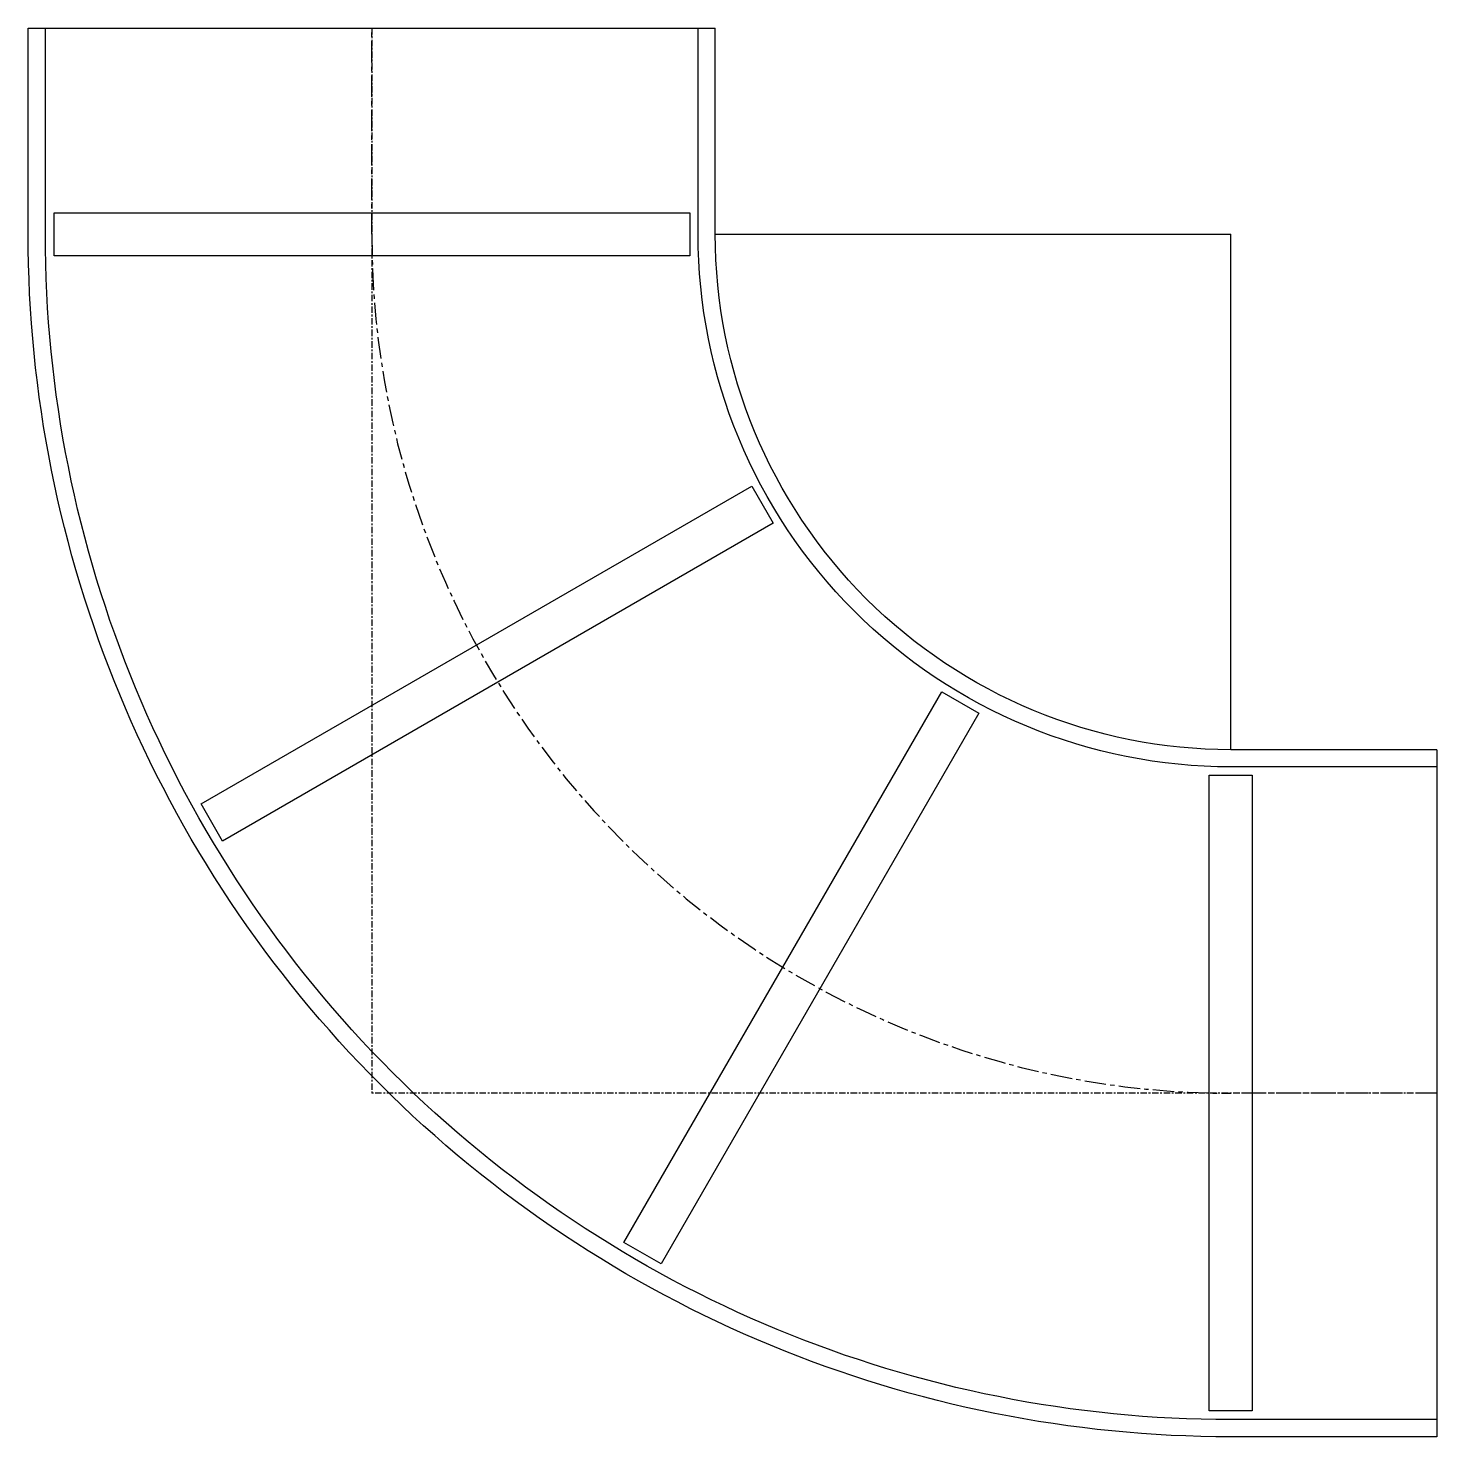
# Model space of a CAD drawing. Header units: millimetres. Extents: x -20 to 62, y -20 to 62.
import ezdxf

# ---------------------------------------------------------------- set-up
doc = ezdxf.new("R2010")
doc.units = ezdxf.units.MM
doc.linetypes.add('CENTER', pattern=[2, 1.25, -0.25, 0.25, -0.25])
doc.linetypes.add('CENTER3', pattern=[0.5625, 0.375, -0.0625, 0.0625, -0.0625])
doc.layers.get('Defpoints').update_dxf_attribs({"color": 40})

msp = doc.modelspace()

# ---------------------------------------------------------------- linework, layer by layer
at = {"color": 118, "linetype": 'ByBlock', "true_color": 0x0c642f}
for p, q in [((-20, 62), (20, 62)), ((62, 20), (62, -20))]:
    msp.add_line(p, q, dxfattribs=at)
for points in [[(62, -20), (50, -20, -0.414214), (-20, 50), (-20, 62)], [(62, -19), (50, -19, -0.414214), (-19, 50), (-19, 62)], [(62, 19), (50, 19, -0.414214), (19, 50), (19, 62)], [(62, 20), (50, 20, -0.414214), (20, 50), (20, 62)]]:
    msp.add_lwpolyline(points, format="xyb", dxfattribs=at)
for points in [[(-18.49, 51.25), (18.525, 51.25), (18.525, 48.75), (-18.49, 48.75)], [(-9.939, 16.838), (22.117, 35.345), (23.367, 33.18), (-8.689, 14.672)], [(14.672, -8.689), (33.18, 23.367), (35.345, 22.117), (16.838, -9.939)], [(48.75, -18.49), (48.75, 18.525), (51.25, 18.525), (51.25, -18.49)]]:
    msp.add_lwpolyline(points, close=True, dxfattribs=at)
at = {"layer": 'Defpoints', "color": 1, "linetype": 'CENTER3'}
for p in [(0, 62), (62, 0)]:
    msp.add_line(p, (0, 0), dxfattribs=at)
at = {"layer": 'Defpoints', "linetype": 'ByBlock'}
for p in [(20, 50), (50, 20)]:
    msp.add_line(p, (50, 50), dxfattribs=at)
at = {"layer": 'Defpoints', "color": 5, "linetype": 'CENTER'}
msp.add_lwpolyline([(62, 0), (50, 0, -0.414214), (0, 50), (0, 62)], format="xyb", dxfattribs=at)

doc.saveas('drawing.dxf')
